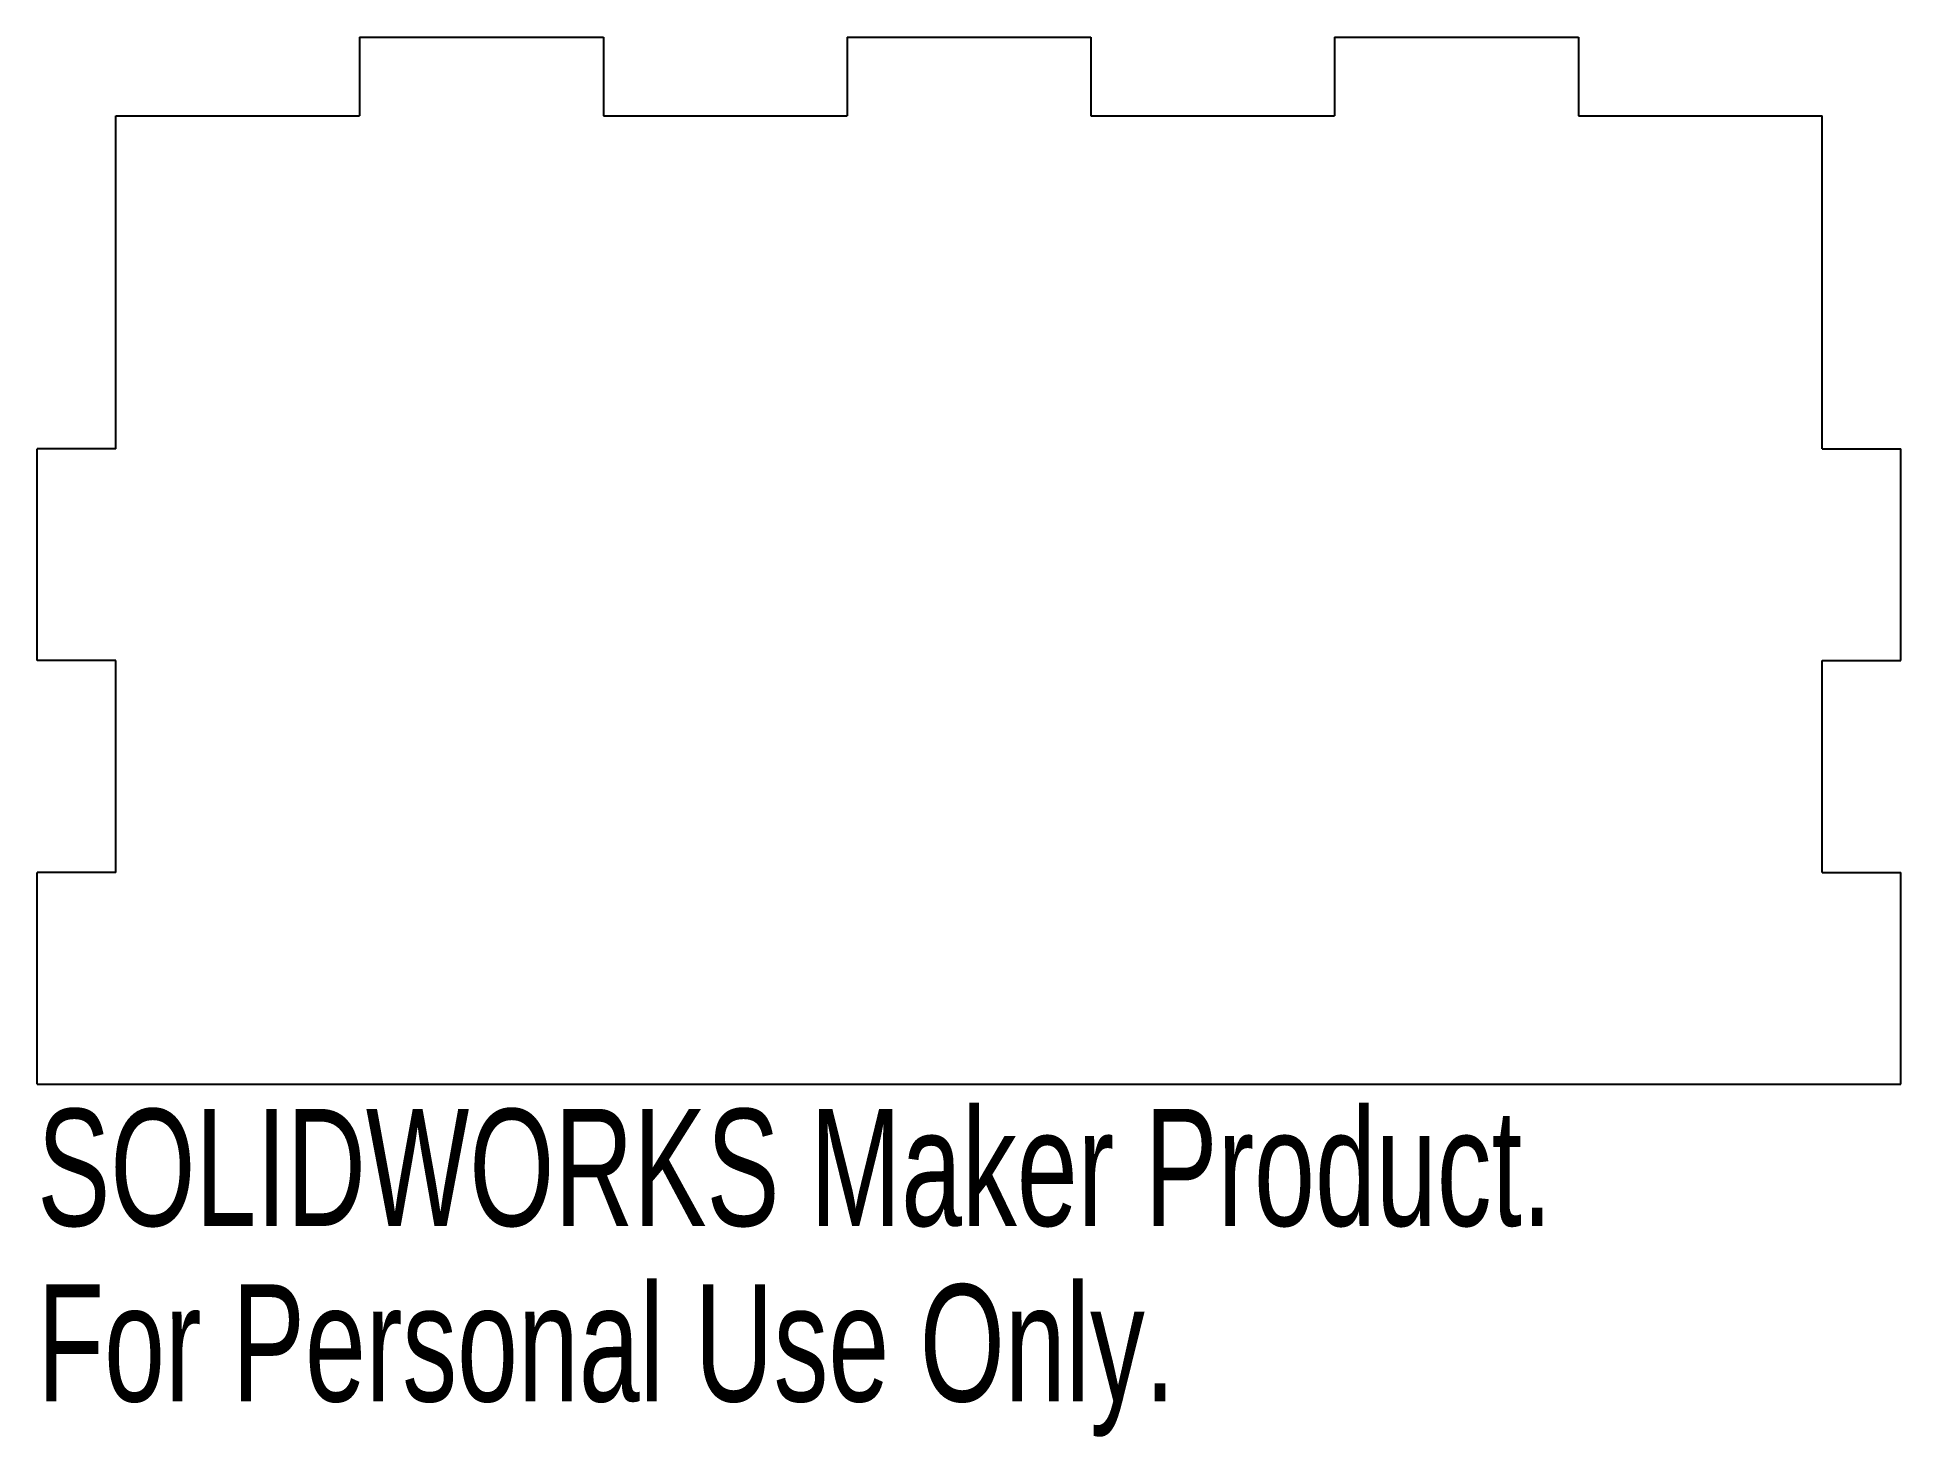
# Model space of a CAD drawing. Header units: millimetres. Extents: x -3.2 to 73.8, y -14.6 to 43.2.
import ezdxf

# ---------------------------------------------------------------- set-up
doc = ezdxf.new("R2010")
doc.units = ezdxf.units.MM
doc.styles.add('SLDTEXTSTYLE0', font='TXT', dxfattribs={"width": 0.7})

msp = doc.modelspace()

# ---------------------------------------------------------------- linework, layer by layer
at = {"color": 7, "linetype": 'Continuous', "lineweight": 25}
for p, q in [((10.071, 43.25), (20.143, 43.25)), ((10.071, 43.25), (10.071, 40)), ((20.143, 43.25), (20.143, 40)), ((30.214, 43.25), (40.286, 43.25)), ((30.214, 43.25), (30.214, 40)), ((40.286, 43.25), (40.286, 40)), ((50.357, 43.25), (60.429, 43.25)), ((50.357, 43.25), (50.357, 40)), ((60.429, 43.25), (60.429, 40)), ((0, 40), (10.071, 40)), ((0, 26.25), (0, 40)), ((20.143, 40), (30.214, 40)), ((40.286, 40), (50.357, 40)), ((60.429, 40), (70.5, 40)), ((70.5, 26.25), (70.5, 40)), ((0, 26.25), (-3.25, 26.25)), ((-3.25, 17.5), (-3.25, 26.25)), ((70.5, 26.25), (73.75, 26.25)), ((73.75, 17.5), (73.75, 26.25)), ((0, 17.5), (-3.25, 17.5)), ((0, 8.75), (0, 17.5)), ((70.5, 8.75), (70.5, 17.5)), ((70.5, 17.5), (73.75, 17.5)), ((0, 8.75), (-3.25, 8.75)), ((-3.25, 0), (-3.25, 8.75)), ((70.5, 8.75), (73.75, 8.75)), ((73.75, 0), (73.75, 8.75)), ((-3.25, 0), (73.75, 0))]:
    msp.add_line(p, q, dxfattribs=at)

# ---------------------------------------------------------------- texts
at = {"color": 7, "linetype": 'Continuous', "char_height": 4.83362, "attachment_point": 1, "style": 'SLDTEXTSTYLE0'}
for s, insert in [('SOLIDWORKS Maker Product.', (-3.25, -1.02)), ('For Personal Use Only.', (-3.25, -8.27))]:
    msp.add_mtext(s, dxfattribs=dict(at, insert=insert))

doc.saveas('drawing.dxf')
